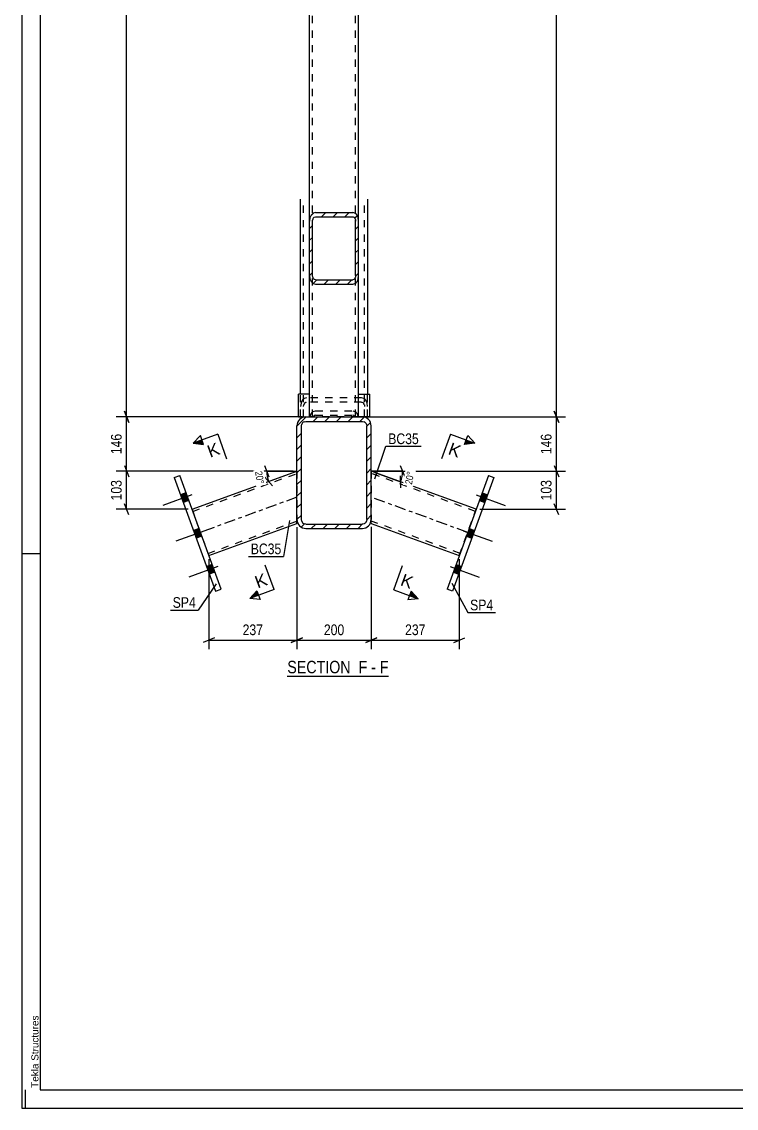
# Model space of a CAD drawing. Header units: millimetres. Extents: x 0 to 841, y 0 to 594.
# Drawn here: x 0 to 192.1, y 0 to 292.1 of the extents above; entities that cross this region are included whole.
import ezdxf

# ---------------------------------------------------------------- set-up
doc = ezdxf.new("R2010")
doc.units = ezdxf.units.MM
doc.linetypes.add('DXK_LINE_DOT2', pattern=[3.9198, 1.9599, -1.9599])
doc.linetypes.add('DXK_LINE_DOT3', pattern=[5.9187, 2.979, -0.9799, 0.9799, -0.9799])
doc.styles.add('Arial', font='ARIAL.TTF', dxfattribs={"height": 0.2})
doc.styles.add('Arial Narrow', font='ARIALN.TTF', dxfattribs={"height": 0.2})

# ---------------------------------------------------------------- blocks, each defined once
blk = doc.blocks.new('Unknown-389636314-26907')
at = {"color": 5, "linetype": 'Continuous'}
for p, q in [((0, 594), (0, 0)), ((5, 589), (5, 5)), ((5, 149), (0, 149)), ((1, 0), (1, 5)), ((5, 5), (836, 5)), ((0, 0), (841, 0))]:
    blk.add_line(p, q, dxfattribs=at)
at = {"color": 174, "linetype": 'Continuous', "style": 'Arial'}
blk.add_text('Tekla Structures', height=1.9102, rotation=90, dxfattribs=at).set_placement((4.5, 5.5))
blk = doc.blocks.new('Unknown-389636314-64 - 30676')
at = {"color": 6, "linetype": 'Continuous'}
blk.add_line((71.4, 116.18), (98.62, 116.18), dxfattribs=at)
at = {"color": 0, "linetype": 'Continuous'}
blk.add_wipeout([(89.51, 116.93), (89.51, 120.43), (71.4, 120.43), (71.4, 116.93)], dxfattribs=at)
at = {"color": 7, "linetype": 'Continuous', "style": 'Arial Narrow'}
blk.add_text('SECTION ', height=3.34, dxfattribs=at).set_placement((71.4, 116.93))
at = {"color": 0, "linetype": 'Continuous'}
blk.add_wipeout([(92.9, 116.93), (92.9, 120.43), (90.56, 120.43), (90.56, 116.93)], dxfattribs=at)
blk.add_wipeout([(95.23, 116.93), (95.23, 120.43), (93.95, 120.43), (93.95, 116.93)], dxfattribs=at)
at = {"color": 7, "linetype": 'Continuous', "style": 'Arial Narrow'}
blk.add_text('F', height=3.34, dxfattribs=at).set_placement((90.56, 116.93))
at = {"color": 0, "linetype": 'Continuous'}
blk.add_wipeout([(98.62, 116.93), (98.62, 120.43), (96.28, 120.43), (96.28, 116.93)], dxfattribs=at)
at = {"color": 7, "linetype": 'Continuous', "style": 'Arial Narrow'}
for s, p in [('F', (96.28, 116.93)), ('-', (93.95, 116.93))]:
    blk.add_text(s, height=3.34, dxfattribs=at).set_placement(p)
blk = doc.blocks.new('Part-389636314-31016 - 30676')
at = {"linetype": 'Continuous'}
h = blk.add_hatch(dxfattribs=at)
h.set_pattern_fill('', scale=0.7, style=0, pattern_type=0)
h.set_pattern_definition([(45, (73.968, 158.2388), (-1.57154, 1.57154), [])])
h.paths.add_polyline_path([(73.97, 183.44), (73.97, 158.24), (74.15, 157.32), (74.67, 156.54), (75.45, 156.02), (76.37, 155.84), (91.57, 155.84), (92.49, 156.02), (93.27, 156.54), (93.79, 157.32), (93.97, 158.24), (93.97, 183.44), (93.79, 184.36), (93.27, 185.14), (92.49, 185.66), (91.57, 185.84), (76.37, 185.84), (75.45, 185.66), (74.67, 185.14), (74.15, 184.36)])
h.paths.add_polyline_path([(75.52, 184.29), (75.91, 184.55), (76.37, 184.64), (91.57, 184.64), (92.03, 184.55), (92.42, 184.29), (92.68, 183.9), (92.77, 183.44), (92.77, 158.24), (92.68, 157.78), (92.42, 157.39), (92.03, 157.13), (91.57, 157.04), (76.37, 157.04), (75.91, 157.13), (75.52, 157.39), (75.26, 157.78), (75.17, 158.24), (75.17, 183.44), (75.26, 183.9)])
at = {"color": 2, "linetype": 'Continuous'}
for p, q in [((74.15, 184.36), (73.97, 183.44)), ((76.37, 185.84), (75.45, 185.66)), ((75.91, 184.55), (76.37, 184.64)), ((76.37, 185.84), (91.57, 185.84)), ((76.37, 184.64), (91.57, 184.64)), ((92.49, 185.66), (91.57, 185.84)), ((91.57, 184.64), (92.03, 184.55)), ((93.97, 183.44), (93.79, 184.36)), ((73.97, 158.24), (73.97, 183.44)), ((75.17, 183.44), (75.26, 183.9)), ((75.17, 158.24), (75.17, 183.44)), ((92.68, 183.9), (92.77, 183.44)), ((92.77, 158.24), (92.77, 183.44)), ((93.97, 158.24), (93.97, 183.44)), ((73.97, 158.24), (74.15, 157.32)), ((75.26, 157.78), (75.17, 158.24)), ((92.77, 158.24), (92.68, 157.78)), ((93.79, 157.32), (93.97, 158.24)), ((75.45, 156.02), (76.37, 155.84)), ((76.37, 157.04), (75.91, 157.13)), ((76.37, 157.04), (91.57, 157.04)), ((76.37, 155.84), (91.57, 155.84)), ((92.03, 157.13), (91.57, 157.04)), ((91.57, 155.84), (92.49, 156.02))]:
    blk.add_line(p, q, dxfattribs=at)
for centre, radius, start, end in [((76.37, 183.44), 2.4, 112.5, 157.5), ((76.37, 183.44), 1.2, 112.5, 157.5), ((91.57, 183.44), 1.2, 22.5, 67.5), ((91.57, 183.44), 2.4, 22.5, 67.5), ((76.37, 158.24), 1.2, 202.5, 247.5), ((91.57, 158.24), 1.2, 292.5, 337.5), ((76.37, 158.24), 2.4, 202.5, 247.5), ((91.57, 158.24), 2.4, 292.5, 337.5)]:
    blk.add_arc(centre, radius, start, end, dxfattribs=at)
blk = doc.blocks.new('Part-389636314-31012 - 30676')
at = {"color": 2, "linetype": 'Continuous'}
for p, q in [((74.97, 191.99), (74.97, 244.37)), ((92.97, 244.37), (92.97, 191.99))]:
    blk.add_line(p, q, dxfattribs=at)
at = {"color": 7, "linetype": 'DXK_LINE_DOT2'}
for p, q in [((75.77, 185.84), (75.77, 244.37)), ((92.17, 185.84), (92.17, 244.37)), ((74.97, 185.84), (74.97, 191.99)), ((76.57, 190.99), (75.96, 190.82)), ((91.37, 190.99), (76.57, 190.99)), ((91.98, 190.82), (91.37, 190.99)), ((92.97, 185.84), (92.97, 191.99)), ((75.09, 189.55), (74.97, 188.66)), ((75.77, 188.66), (75.83, 189.11)), ((76.26, 189.74), (76.57, 189.83)), ((91.37, 189.83), (76.57, 189.83)), ((91.37, 189.83), (91.67, 189.74)), ((92.11, 189.11), (92.17, 188.66)), ((92.97, 188.66), (92.85, 189.55)), ((74.97, 185.84), (92.97, 185.84))]:
    blk.add_line(p, q, dxfattribs=at)
for centre, radius, start, end in [((77.16, 189.06), 2.13, 124.4664, 166.7051), ((90.78, 189.06), 2.13, 13.2949, 55.5336), ((76.86, 188.86), 1.06, 124.4664, 166.7051), ((91.07, 188.86), 1.06, 13.2949, 55.5336)]:
    blk.add_arc(centre, radius, start, end, dxfattribs=at)
blk = doc.blocks.new('Part-389636314-31038 - 30676')
at = {"color": 7, "linetype": 'DXK_LINE_DOT2'}
for p, q in [((90.57, 474.84), (77.37, 474.84)), ((77.37, 422.21), (77.37, 474.84)), ((78.17, 185.84), (78.17, 474.84)), ((89.77, 185.84), (89.77, 474.84)), ((90.57, 422.21), (90.57, 474.84)), ((77.37, 185.84), (77.37, 238.47)), ((90.57, 185.84), (90.57, 238.47)), ((90.57, 185.84), (77.37, 185.84))]:
    blk.add_line(p, q, dxfattribs=at)
at = {"color": 2, "linetype": 'Continuous'}
for p, q in [((77.37, 238.47), (77.37, 422.21)), ((90.57, 238.47), (90.57, 422.21))]:
    blk.add_line(p, q, dxfattribs=at)
blk = doc.blocks.new('Part-389636314-31022 - 30676')
at = {"color": 2, "linetype": 'Continuous'}
for p, q in [((122.16, 161), (93.97, 171.26)), ((93.97, 157.31), (93.97, 158.24)), ((93.97, 157.31), (93.97, 157.21)), ((93.97, 157.21), (117.64, 148.6))]:
    blk.add_line(p, q, dxfattribs=at)
at = {"color": 7, "linetype": 'DXK_LINE_DOT2'}
for p, q in [((93.97, 171.16), (93.97, 171.26)), ((93.97, 171.26), (93.97, 158.24)), ((121.95, 160.44), (93.97, 170.62)), ((117.64, 148.6), (122.16, 161)), ((117.85, 149.16), (93.97, 157.85))]:
    blk.add_line(p, q, dxfattribs=at)
at = {"color": 7, "linetype": 'DXK_LINE_DOT3'}
blk.add_line((119.9, 154.8), (93.97, 164.24), dxfattribs=at)
blk = doc.blocks.new('Part-389636314-31043 - 30676')
at = {"color": 2, "linetype": 'Continuous'}
for p, q in [((45.78, 161), (73.97, 171.26)), ((73.97, 157.22), (73.97, 158.24)), ((50.29, 148.6), (73.97, 157.22))]:
    blk.add_line(p, q, dxfattribs=at)
at = {"color": 7, "linetype": 'DXK_LINE_DOT2'}
for p, q in [((45.98, 160.44), (73.97, 170.62)), ((73.97, 171.17), (73.97, 171.26)), ((73.97, 171.26), (73.97, 158.24)), ((45.78, 161), (50.29, 148.6)), ((50.09, 149.16), (73.97, 157.85))]:
    blk.add_line(p, q, dxfattribs=at)
at = {"color": 7, "linetype": 'DXK_LINE_DOT3'}
blk.add_line((73.97, 164.24), (48.04, 154.8), dxfattribs=at)
blk = doc.blocks.new('Bolt-389636314-31055 - 30676')
at = {"linetype": 'Continuous'}
for points in [[(44.91, 163.4), (44.15, 165.47), (42.65, 164.92), (43.4, 162.85)], [(44.91, 163.4), (44.15, 165.47), (42.65, 164.92), (43.4, 162.85)], [(44.91, 163.4), (44.15, 165.47), (42.65, 164.92), (43.4, 162.85)], [(48.41, 153.77), (47.66, 155.83), (46.16, 155.29), (46.91, 153.22)], [(48.41, 153.77), (47.66, 155.83), (46.16, 155.29), (46.91, 153.22)], [(51.92, 144.13), (51.16, 146.2), (49.66, 145.65), (50.41, 143.59)], [(51.92, 144.13), (51.16, 146.2), (49.66, 145.65), (50.41, 143.59)], [(51.92, 144.13), (51.16, 146.2), (49.66, 145.65), (50.41, 143.59)]]:
    blk.add_hatch(color=1, dxfattribs=at).paths.add_polyline_path(points)
at = {"color": 1, "linetype": 'Continuous'}
for p, q in [((45.75, 164.88), (37.95, 162.04)), ((45.75, 164.88), (37.95, 162.04)), ((45.75, 164.88), (37.95, 162.04)), ((44.15, 165.47), (42.65, 164.92)), ((44.15, 165.47), (42.65, 164.92)), ((44.15, 165.47), (42.65, 164.92)), ((44.91, 163.4), (43.4, 162.85)), ((44.91, 163.4), (43.4, 162.85)), ((44.91, 163.4), (43.4, 162.85)), ((49.26, 155.24), (41.46, 152.41)), ((49.26, 155.24), (41.46, 152.41)), ((47.66, 155.83), (46.16, 155.29)), ((47.66, 155.83), (46.16, 155.29)), ((48.41, 153.77), (46.91, 153.22)), ((48.41, 153.77), (46.91, 153.22)), ((51.16, 146.2), (49.66, 145.65)), ((51.16, 146.2), (49.66, 145.65)), ((51.16, 146.2), (49.66, 145.65)), ((52.76, 145.61), (44.96, 142.77)), ((52.76, 145.61), (44.96, 142.77)), ((52.76, 145.61), (44.96, 142.77)), ((51.92, 144.13), (50.41, 143.59)), ((51.92, 144.13), (50.41, 143.59)), ((51.92, 144.13), (50.41, 143.59))]:
    blk.add_line(p, q, dxfattribs=at)
blk = doc.blocks.new('Bolt-389636314-31060 - 30676')
at = {"linetype": 'Continuous'}
for points in [[(123.78, 165.46), (123.03, 163.4), (124.53, 162.85), (125.29, 164.92)], [(123.78, 165.46), (123.03, 163.4), (124.53, 162.85), (125.29, 164.92)], [(123.78, 165.46), (123.03, 163.4), (124.53, 162.85), (125.29, 164.92)], [(120.28, 155.83), (119.52, 153.77), (121.03, 153.22), (121.78, 155.29)], [(120.28, 155.83), (119.52, 153.77), (121.03, 153.22), (121.78, 155.29)], [(116.77, 146.2), (116.02, 144.13), (117.52, 143.59), (118.28, 145.65)], [(116.77, 146.2), (116.02, 144.13), (117.52, 143.59), (118.28, 145.65)], [(116.77, 146.2), (116.02, 144.13), (117.52, 143.59), (118.28, 145.65)]]:
    blk.add_hatch(color=1, dxfattribs=at).paths.add_polyline_path(points)
at = {"color": 1, "linetype": 'Continuous'}
for p, q in [((122.19, 164.88), (129.98, 162.04)), ((122.19, 164.88), (129.98, 162.04)), ((122.19, 164.88), (129.98, 162.04)), ((123.78, 165.46), (125.29, 164.92)), ((123.78, 165.46), (125.29, 164.92)), ((123.78, 165.46), (125.29, 164.92)), ((123.03, 163.4), (124.53, 162.85)), ((123.03, 163.4), (124.53, 162.85)), ((123.03, 163.4), (124.53, 162.85)), ((118.68, 155.24), (126.48, 152.4)), ((118.68, 155.24), (126.48, 152.4)), ((120.28, 155.83), (121.78, 155.29)), ((120.28, 155.83), (121.78, 155.29)), ((119.52, 153.77), (121.03, 153.22)), ((119.52, 153.77), (121.03, 153.22)), ((116.77, 146.2), (118.28, 145.65)), ((116.77, 146.2), (118.28, 145.65)), ((116.77, 146.2), (118.28, 145.65)), ((115.17, 145.61), (122.97, 142.77)), ((115.17, 145.61), (122.97, 142.77)), ((115.17, 145.61), (122.97, 142.77)), ((116.02, 144.13), (117.52, 143.59)), ((116.02, 144.13), (117.52, 143.59)), ((116.02, 144.13), (117.52, 143.59))]:
    blk.add_line(p, q, dxfattribs=at)
blk = doc.blocks.new('Part-389636314-31065 - 30676')
at = {"linetype": 'Continuous'}
h = blk.add_hatch(dxfattribs=at)
h.set_pattern_fill('', scale=0.7, style=0, pattern_type=0)
h.set_pattern_definition([(45, (77.368, 223.8695), (-1.57154, 1.57154), [])])
h.paths.add_polyline_path([(77.37, 238.47), (77.37, 223.87), (77.49, 222.98), (77.84, 222.22), (78.36, 221.71), (78.97, 221.53), (88.97, 221.53), (89.58, 221.71), (90.1, 222.22), (90.45, 222.98), (90.57, 223.87), (90.57, 238.47), (90.45, 239.36), (90.1, 240.12), (89.58, 240.62), (88.97, 240.8), (78.97, 240.8), (78.36, 240.62), (77.84, 240.12), (77.49, 239.36)])
h.paths.add_polyline_path([(78.4, 239.29), (78.66, 239.55), (78.97, 239.63), (88.97, 239.63), (89.27, 239.55), (89.53, 239.29), (89.71, 238.91), (89.77, 238.47), (89.77, 223.87), (89.71, 223.42), (89.53, 223.04), (89.27, 222.79), (88.97, 222.7), (78.97, 222.7), (78.66, 222.79), (78.4, 223.04), (78.23, 223.42), (78.17, 223.87), (78.17, 238.47), (78.23, 238.91)])
at = {"color": 2, "linetype": 'Continuous'}
for p, q in [((78.97, 240.8), (78.36, 240.62)), ((78.66, 239.55), (78.97, 239.63)), ((78.97, 240.8), (88.97, 240.8)), ((78.97, 239.63), (88.97, 239.63)), ((89.58, 240.62), (88.97, 240.8)), ((88.97, 239.63), (89.27, 239.55)), ((77.49, 239.36), (77.37, 238.47)), ((77.37, 223.87), (77.37, 238.47)), ((78.17, 238.47), (78.23, 238.91)), ((78.17, 223.87), (78.17, 238.47)), ((89.71, 238.91), (89.77, 238.47)), ((89.77, 223.87), (89.77, 238.47)), ((90.57, 238.47), (90.45, 239.36)), ((90.57, 223.87), (90.57, 238.47)), ((77.37, 185.84), (77.37, 223.87)), ((77.37, 223.87), (77.49, 222.98)), ((78.23, 223.42), (78.17, 223.87)), ((78.97, 222.7), (78.66, 222.79)), ((78.97, 222.7), (88.97, 222.7)), ((89.27, 222.79), (88.97, 222.7)), ((89.77, 223.87), (89.71, 223.42)), ((90.45, 222.98), (90.57, 223.87)), ((90.57, 185.84), (90.57, 223.87)), ((78.36, 221.71), (78.97, 221.53)), ((78.97, 221.53), (88.97, 221.53)), ((88.97, 221.53), (89.58, 221.71))]:
    blk.add_line(p, q, dxfattribs=at)
at = {"color": 7, "linetype": 'DXK_LINE_DOT2'}
for p, q in [((77.37, 223.87), (77.37, 238.47)), ((78.17, 185.84), (78.17, 238.47)), ((89.77, 185.84), (89.77, 238.47)), ((90.57, 223.87), (90.57, 238.47)), ((78.36, 187.31), (78.97, 187.49)), ((78.97, 187.49), (88.97, 187.49)), ((88.97, 187.49), (89.58, 187.31)), ((90.57, 185.84), (77.37, 185.84)), ((77.46, 185.84), (77.49, 186.05)), ((78.34, 185.84), (78.36, 185.88)), ((78.36, 185.88), (78.4, 185.98)), ((78.66, 186.23), (78.4, 185.98)), ((78.97, 186.32), (78.66, 186.23)), ((78.97, 186.32), (88.97, 186.32)), ((89.27, 186.23), (88.97, 186.32)), ((89.53, 185.98), (89.27, 186.23)), ((89.6, 185.84), (89.53, 185.98)), ((90.45, 186.05), (90.47, 185.84))]:
    blk.add_line(p, q, dxfattribs=at)
at = {"color": 2, "linetype": 'Continuous'}
for centre, radius, start, end in [((79.56, 238.87), 2.13, 124.4664, 166.7051), ((79.26, 238.67), 1.06, 124.4664, 166.7051), ((88.67, 238.67), 1.06, 13.2949, 55.5336), ((88.38, 238.87), 2.13, 13.2949, 55.5336), ((79.56, 223.46), 2.13, 193.2949, 235.5336), ((79.26, 223.67), 1.06, 193.2949, 235.5336), ((88.67, 223.67), 1.06, 304.4664, 346.7051), ((88.38, 223.46), 2.13, 304.4664, 346.7051)]:
    blk.add_arc(centre, radius, start, end, dxfattribs=at)
at = {"color": 7, "linetype": 'DXK_LINE_DOT2'}
for centre, start, end in [((79.56, 185.56), 124.4664, 166.7051), ((88.38, 185.56), 13.2949, 55.5336)]:
    blk.add_arc(centre, 2.13, start, end, dxfattribs=at)
blk = doc.blocks.new('Part-389636314-31087 - 30676')
at = {"color": 2, "linetype": 'Continuous'}
for p, q in [((74.37, 185.84), (74.37, 191.99)), ((77.37, 191.99), (74.37, 191.99)), ((74.37, 185.84), (76.37, 185.84))]:
    blk.add_line(p, q, dxfattribs=at)
at = {"color": 7, "linetype": 'DXK_LINE_DOT2'}
for p, q in [((77.37, 185.84), (77.37, 191.99)), ((76.37, 185.84), (77.37, 185.84))]:
    blk.add_line(p, q, dxfattribs=at)
blk = doc.blocks.new('Part-389636314-31090 - 30676')
at = {"color": 2, "linetype": 'Continuous'}
for p, q in [((90.57, 191.99), (93.57, 191.99)), ((93.57, 185.84), (93.57, 191.99)), ((93.57, 185.84), (91.57, 185.84))]:
    blk.add_line(p, q, dxfattribs=at)
at = {"color": 7, "linetype": 'DXK_LINE_DOT2'}
for p, q in [((90.57, 185.84), (90.57, 191.99)), ((91.57, 185.84), (90.57, 185.84))]:
    blk.add_line(p, q, dxfattribs=at)
blk = doc.blocks.new('Part-389636314-31126 - 30676')
at = {"color": 2, "linetype": 'Continuous'}
for p, q in [((125.46, 170.07), (114.34, 139.53)), ((126.96, 169.52), (115.85, 138.98)), ((125.46, 170.07), (126.96, 169.52)), ((115.85, 138.98), (114.34, 139.53))]:
    blk.add_line(p, q, dxfattribs=at)
blk = doc.blocks.new('Part-389636314-31142 - 30676')
at = {"color": 2, "linetype": 'Continuous'}
for p, q in [((40.97, 169.52), (42.48, 170.07)), ((40.97, 169.52), (52.09, 138.98)), ((53.59, 139.53), (42.48, 170.07)), ((52.09, 138.98), (53.59, 139.53))]:
    blk.add_line(p, q, dxfattribs=at)
blk = doc.blocks.new('StraightDimension-389636314-37670 - 30676')
at = {"color": 7, "linetype": 'Continuous'}
for p, q in [((73.97, 156.22), (73.97, 123.43)), ((50.29, 147.6), (50.29, 123.43)), ((51.79, 126.43), (48.79, 125.23)), ((50.29, 125.83), (73.97, 125.83)), ((72.47, 125.23), (75.47, 126.43))]:
    blk.add_line(p, q, dxfattribs=at)
at = {"color": 0}
blk.add_wipeout([(65.47, 126.58), (65.47, 130.78), (58.79, 130.78), (58.79, 126.58)], dxfattribs=at)
at = {"color": 3, "style": 'Arial Narrow'}
blk.add_text('237', height=2.863, dxfattribs=at).set_placement((59.39, 127.18))
blk = doc.blocks.new('StraightDimension-389636314-37201 - 30676')
at = {"color": 7, "linetype": 'Continuous'}
for p, q in [((28.21, 185.84), (28.21, 504.4)), ((27.61, 187.34), (28.81, 184.34)), ((75.37, 185.84), (25.36, 185.84))]:
    blk.add_line(p, q, dxfattribs=at)
blk = doc.blocks.new('StraightDimension-389636314-37668 - 30676')
at = {"color": 7, "linetype": 'Continuous'}
for p, q in [((93.97, 156.26), (93.97, 123.43)), ((117.64, 147.6), (117.64, 123.43)), ((95.47, 126.43), (92.47, 125.23)), ((93.97, 125.83), (117.64, 125.83)), ((116.14, 125.23), (119.14, 126.43))]:
    blk.add_line(p, q, dxfattribs=at)
at = {"color": 0}
blk.add_wipeout([(109.15, 126.58), (109.15, 130.78), (102.46, 130.78), (102.46, 126.58)], dxfattribs=at)
at = {"color": 3, "style": 'Arial Narrow'}
blk.add_text('237', height=2.863, dxfattribs=at).set_placement((103.06, 127.18))
blk = doc.blocks.new('StraightDimension-389636314-37388 - 30676')
at = {"color": 7, "linetype": 'Continuous'}
for p, q in [((144.37, 184.34), (143.17, 187.34)), ((92.57, 185.84), (146.17, 185.84)), ((143.77, 171.26), (143.77, 185.84)), ((143.17, 172.76), (144.37, 169.76)), ((94.97, 171.26), (146.17, 171.26))]:
    blk.add_line(p, q, dxfattribs=at)
at = {"color": 0}
blk.add_wipeout([(143.02, 181.89), (138.82, 181.89), (138.82, 175.21), (143.02, 175.21)], dxfattribs=at)
at = {"color": 3, "style": 'Arial Narrow'}
blk.add_text('146', height=2.863, rotation=90.0002, dxfattribs=at).set_placement((142.42, 175.81))
blk = doc.blocks.new('StraightDimension-389636314-37669 - 30676')
at = {"color": 7, "linetype": 'Continuous'}
for p, q in [((73.97, 156.22), (73.97, 123.43)), ((93.97, 156.26), (93.97, 123.43)), ((75.47, 126.43), (72.47, 125.23)), ((73.97, 125.83), (93.97, 125.83)), ((92.47, 125.23), (95.47, 126.43))]:
    blk.add_line(p, q, dxfattribs=at)
at = {"color": 0}
blk.add_wipeout([(87.31, 126.58), (87.31, 130.78), (80.63, 130.78), (80.63, 126.58)], dxfattribs=at)
at = {"color": 3, "style": 'Arial Narrow'}
blk.add_text('200', height=2.863, dxfattribs=at).set_placement((81.23, 127.18))
blk = doc.blocks.new('StraightDimension-389636314-37203 - 30676')
at = {"color": 7, "linetype": 'Continuous'}
for p, q in [((27.61, 172.76), (28.81, 169.76)), ((72.97, 171.26), (25.36, 171.26)), ((28.21, 161), (28.21, 171.26)), ((44.78, 161), (25.36, 161)), ((28.81, 159.5), (27.61, 162.5))]:
    blk.add_line(p, q, dxfattribs=at)
at = {"color": 0}
blk.add_wipeout([(27.46, 169.47), (23.26, 169.47), (23.26, 162.79), (27.46, 162.79)], dxfattribs=at)
at = {"color": 3, "style": 'Arial Narrow'}
blk.add_text('103', height=2.863, rotation=90.0002, dxfattribs=at).set_placement((26.86, 163.39))
blk = doc.blocks.new('StraightDimension-389636314-37387 - 30676')
at = {"color": 7, "linetype": 'Continuous'}
for p, q in [((143.77, 185.84), (143.77, 504.4)), ((143.17, 187.34), (144.37, 184.34)), ((92.57, 185.84), (146.17, 185.84))]:
    blk.add_line(p, q, dxfattribs=at)
blk = doc.blocks.new('StraightDimension-389636314-37202 - 30676')
at = {"color": 7, "linetype": 'Continuous'}
for p, q in [((28.81, 184.34), (27.61, 187.34)), ((75.37, 185.84), (25.36, 185.84)), ((28.21, 171.26), (28.21, 185.84)), ((27.61, 172.76), (28.81, 169.76)), ((72.97, 171.26), (25.36, 171.26))]:
    blk.add_line(p, q, dxfattribs=at)
at = {"color": 0}
blk.add_wipeout([(27.46, 181.89), (23.26, 181.89), (23.26, 175.21), (27.46, 175.21)], dxfattribs=at)
at = {"color": 3, "style": 'Arial Narrow'}
blk.add_text('146', height=2.863, rotation=90.0002, dxfattribs=at).set_placement((26.86, 175.81))
blk = doc.blocks.new('StraightDimension-389636314-37389 - 30676')
at = {"color": 7, "linetype": 'Continuous'}
for p, q in [((143.17, 172.76), (144.37, 169.76)), ((94.97, 171.26), (146.17, 171.26)), ((143.77, 161), (143.77, 171.26)), ((123.16, 161), (146.17, 161)), ((144.37, 159.5), (143.17, 162.5))]:
    blk.add_line(p, q, dxfattribs=at)
at = {"color": 0}
blk.add_wipeout([(143.02, 169.47), (138.82, 169.47), (138.82, 162.79), (143.02, 162.79)], dxfattribs=at)
at = {"color": 3, "style": 'Arial Narrow'}
blk.add_text('103', height=2.863, rotation=90.0002, dxfattribs=at).set_placement((142.42, 163.39))
blk = doc.blocks.new('AngleDimension-389636314-38901 - 30676')
at = {"color": 7, "linetype": 'Continuous'}
for p, q in [((65.25, 172.76), (66.45, 169.76)), ((67.41, 167.28), (65.26, 169.69)), ((72.97, 171.26), (65.85, 171.26)), ((65.85, 171.26), (73.97, 171.26)), ((66.34, 168.49), (73.97, 171.26))]:
    blk.add_line(p, q, dxfattribs=at)
blk.add_arc((73.97, 171.26), 8.12, 180, 199.9999, dxfattribs=at)
at = {"color": 0}
blk.add_wipeout([(63, 167.14), (65.75, 167.63), (65.01, 171.87), (62.25, 171.38)], dxfattribs=at)
at = {"color": 3, "style": 'Arial Narrow'}
blk.add_text('20°', height=1.909, rotation=-80.0021, dxfattribs=at).set_placement((62.71, 171.06))
blk = doc.blocks.new('AngleDimension-389636314-39005 - 30676')
at = {"color": 7, "linetype": 'Continuous'}
for p, q in [((101.78, 172.76), (102.98, 169.76)), ((102.38, 171.26), (93.97, 171.26)), ((101.87, 168.39), (93.97, 171.26)), ((94.91, 170.92), (101.87, 168.39)), ((101.92, 166.77), (101.82, 170))]:
    blk.add_line(p, q, dxfattribs=at)
blk.add_arc((93.97, 171.26), 8.41, 340, 0, dxfattribs=at)
at = {"color": 0}
blk.add_wipeout([(105.97, 171.33), (103.21, 171.82), (102.47, 167.58), (105.22, 167.09)], dxfattribs=at)
at = {"color": 3, "style": 'Arial Narrow'}
blk.add_text('20°', height=1.909, rotation=80.0021, dxfattribs=at).set_placement((104.9, 167.55))
blk = doc.blocks.new('Mark-389636314-37467 - 30676')
at = {"color": 0}
blk.add_wipeout([(46.79, 134.52), (46.79, 137.52), (40.58, 137.52), (40.58, 134.52)], dxfattribs=at)
blk.add_wipeout([(46.79, 134.52), (46.79, 137.52), (40.58, 137.52), (40.58, 134.52)], dxfattribs=at)
at = {"color": 30, "linetype": 'Continuous'}
for p in [(52.26, 140.99), (39.98, 133.92)]:
    blk.add_line(p, (47.39, 133.92), dxfattribs=at)
at = {"color": 3, "style": 'Arial Narrow'}
blk.add_text('SP4', height=2.863, dxfattribs=at).set_placement((40.58, 134.52))
blk = doc.blocks.new('Mark-389636314-37458 - 30676')
at = {"color": 0}
blk.add_wipeout([(69.79, 148.94), (69.79, 151.94), (61.57, 151.94), (61.57, 148.94)], dxfattribs=at)
blk.add_wipeout([(69.79, 148.94), (69.79, 151.94), (61.57, 151.94), (61.57, 148.94)], dxfattribs=at)
at = {"color": 30, "linetype": 'Continuous'}
for p in [(72.01, 157.99), (60.97, 148.34)]:
    blk.add_line(p, (70.39, 148.34), dxfattribs=at)
at = {"color": 3, "style": 'Arial Narrow'}
blk.add_text('BC35', height=2.863, dxfattribs=at).set_placement((61.57, 148.94))
blk = doc.blocks.new('Mark-389636314-37449 - 30676')
at = {"color": 0}
blk.add_wipeout([(106.75, 178.53), (106.75, 181.53), (98.53, 181.53), (98.53, 178.53)], dxfattribs=at)
blk.add_wipeout([(106.75, 178.53), (106.75, 181.53), (98.53, 181.53), (98.53, 178.53)], dxfattribs=at)
at = {"color": 30, "linetype": 'Continuous'}
for p, q in [((94.89, 169.2), (97.93, 177.93)), ((97.93, 177.93), (107.35, 177.93))]:
    blk.add_line(p, q, dxfattribs=at)
at = {"color": 3, "style": 'Arial Narrow'}
blk.add_text('BC35', height=2.863, dxfattribs=at).set_placement((98.53, 178.53))
blk = doc.blocks.new('Mark-389636314-37464 - 30676')
at = {"color": 0}
blk.add_wipeout([(126.75, 133.85), (126.75, 136.85), (120.54, 136.85), (120.54, 133.85)], dxfattribs=at)
blk.add_wipeout([(126.75, 133.85), (126.75, 136.85), (120.54, 136.85), (120.54, 133.85)], dxfattribs=at)
at = {"color": 30, "linetype": 'Continuous'}
for p, q in [((115.66, 141.14), (119.94, 133.25)), ((119.94, 133.25), (127.35, 133.25))]:
    blk.add_line(p, q, dxfattribs=at)
at = {"color": 3, "style": 'Arial Narrow'}
blk.add_text('SP4', height=2.863, dxfattribs=at).set_placement((120.54, 133.85))
blk = doc.blocks.new('SectionMark-389636314-38405 - 30676')
at = {"color": 6, "linetype": 'Continuous'}
blk.add_line((106.6, 136.96), (103.82, 136.64), dxfattribs=at)
at = {"color": 0, "linetype": 'Continuous'}
for points in [[(117.31, 174.83), (118.5, 178.12), (115.58, 179.18), (114.38, 175.9)], [(104.48, 139.59), (105.68, 142.88), (102.75, 143.94), (101.56, 140.65)]]:
    blk.add_wipeout(points, dxfattribs=at)
at = {"linetype": 'Continuous'}
for points in [[(119.04, 178.46), (119.47, 179.63), (121.82, 178.78)], [(104.25, 137.81), (104.67, 138.99), (106.6, 136.96)]]:
    blk.add_hatch(color=6, dxfattribs=at).paths.add_polyline_path(points)
at = {"color": 6, "linetype": 'Continuous'}
for p, q in [((115.24, 181.17), (112.85, 174.59)), ((115.24, 181.17), (121.82, 178.78)), ((119.04, 178.46), (119.9, 180.81)), ((121.82, 178.78), (119.04, 178.46)), ((119.9, 180.81), (121.82, 178.78)), ((100.02, 139.35), (102.41, 145.93)), ((100.02, 139.35), (106.6, 136.96)), ((104.67, 138.99), (103.82, 136.64)), ((106.6, 136.96), (104.67, 138.99))]:
    blk.add_line(p, q, dxfattribs=at)
at = {"color": 3, "linetype": 'Continuous', "style": 'Arial'}
for p in [(114.38, 175.9), (101.56, 140.65)]:
    blk.add_text('K', height=3.34, rotation=-20.002, dxfattribs=at).set_placement(p)
blk = doc.blocks.new('SectionMark-389636314-38888 - 30676')
at = {"color": 6, "linetype": 'Continuous'}
blk.add_line((64.08, 136.74), (61.3, 137.06), dxfattribs=at)
at = {"color": 0, "linetype": 'Continuous'}
for points in [[(53.55, 175.9), (52.36, 179.18), (49.43, 178.12), (50.63, 174.83)], [(66.34, 140.76), (65.14, 144.05), (62.22, 142.98), (63.42, 139.69)]]:
    blk.add_wipeout(points, dxfattribs=at)
at = {"linetype": 'Continuous'}
for points in [[(48.47, 179.63), (48.9, 178.46), (46.12, 178.78)], [(63.22, 139.09), (63.65, 137.92), (61.3, 137.06)]]:
    blk.add_hatch(color=6, dxfattribs=at).paths.add_polyline_path(points)
at = {"color": 6, "linetype": 'Continuous'}
for p, q in [((52.7, 181.17), (46.12, 178.78)), ((52.7, 181.17), (55.09, 174.59)), ((46.12, 178.78), (48.04, 180.81)), ((46.12, 178.78), (48.9, 178.46)), ((48.9, 178.46), (48.04, 180.81)), ((67.88, 139.45), (65.49, 146.03)), ((67.88, 139.45), (61.3, 137.06)), ((61.3, 137.06), (63.22, 139.09)), ((63.22, 139.09), (64.08, 136.74))]:
    blk.add_line(p, q, dxfattribs=at)
at = {"color": 3, "linetype": 'Continuous', "style": 'Arial'}
for p in [(50.63, 174.83), (63.42, 139.69)]:
    blk.add_text('K', height=3.34, rotation=20.002, dxfattribs=at).set_placement(p)

msp = doc.modelspace()

# ---------------------------------------------------------------- block references
for name in ['Unknown-389636314-26907', 'Part-389636314-31038 - 30676', 'Part-389636314-31012 - 30676', 'Part-389636314-31065 - 30676', 'Part-389636314-31087 - 30676', 'Part-389636314-31090 - 30676', 'Part-389636314-31016 - 30676', 'Part-389636314-31142 - 30676', 'Part-389636314-31043 - 30676', 'Part-389636314-31022 - 30676', 'Part-389636314-31126 - 30676', 'Bolt-389636314-31055 - 30676', 'Bolt-389636314-31060 - 30676']:
    msp.add_blockref(name, (0, 0))

# ---------------------------------------------------------------- next in the draw order: block references
for name in ['StraightDimension-389636314-37201 - 30676', 'StraightDimension-389636314-37388 - 30676', 'StraightDimension-389636314-37203 - 30676', 'StraightDimension-389636314-37670 - 30676', 'StraightDimension-389636314-37668 - 30676', 'Unknown-389636314-64 - 30676']:
    msp.add_blockref(name, (0, 0))

# ---------------------------------------------------------------- next in the draw order: block references
for name in ['StraightDimension-389636314-37387 - 30676', 'StraightDimension-389636314-37202 - 30676', 'StraightDimension-389636314-37389 - 30676', 'StraightDimension-389636314-37669 - 30676', 'Mark-389636314-37467 - 30676', 'Mark-389636314-37464 - 30676']:
    msp.add_blockref(name, (0, 0))

# ---------------------------------------------------------------- next in the draw order: block references
for name in ['AngleDimension-389636314-38901 - 30676', 'AngleDimension-389636314-39005 - 30676', 'Mark-389636314-37458 - 30676']:
    msp.add_blockref(name, (0, 0))

# ---------------------------------------------------------------- next in the draw order: block references
for name in ['SectionMark-389636314-38888 - 30676', 'Mark-389636314-37449 - 30676']:
    msp.add_blockref(name, (0, 0))

# ---------------------------------------------------------------- next in the draw order: block references
msp.add_blockref('SectionMark-389636314-38405 - 30676', (0, 0))

doc.saveas('drawing.dxf')
